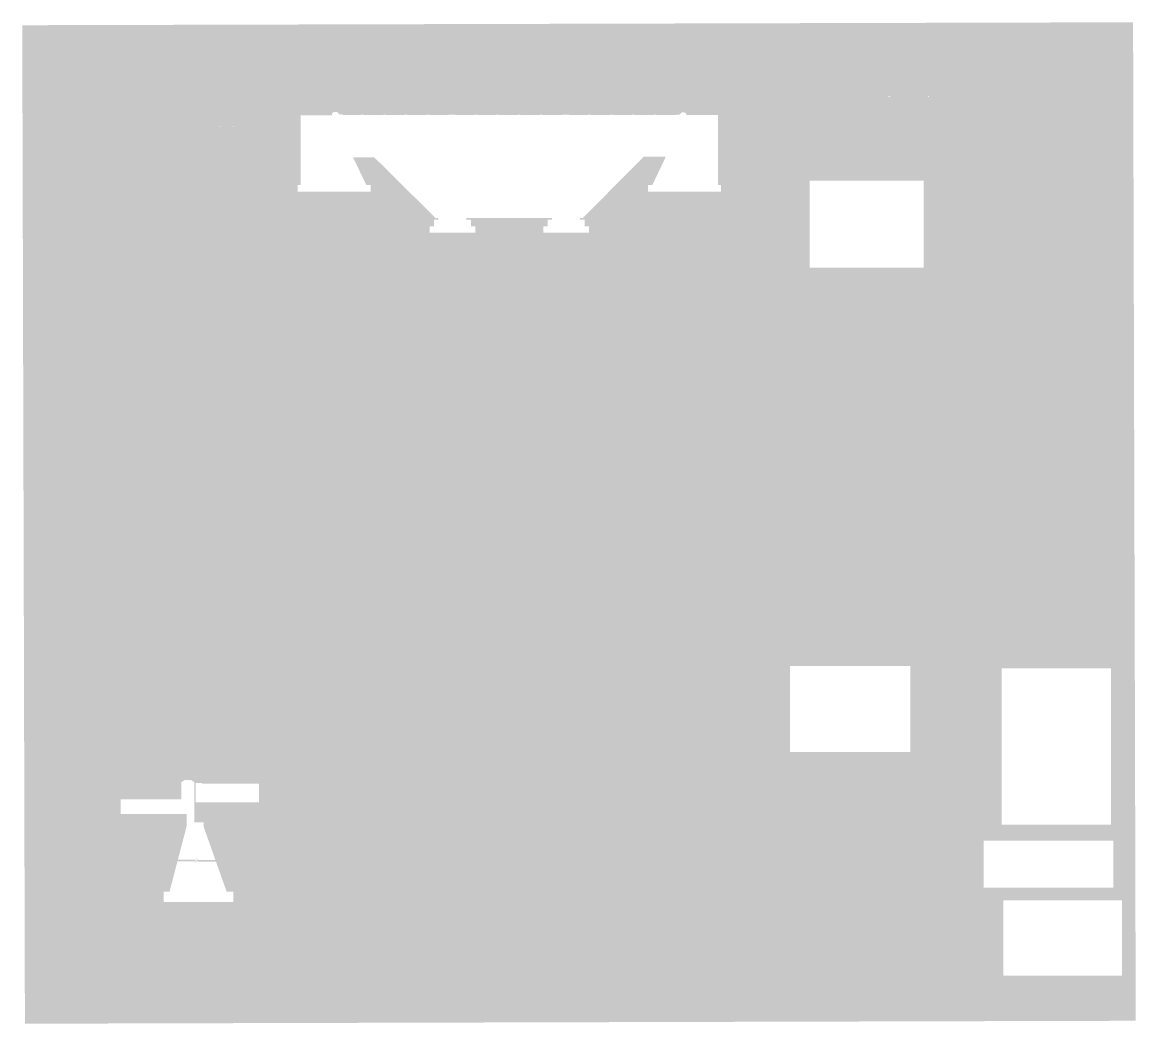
# Model space of a CAD drawing. Header units: millimetres. Extents: x 5124 to 7169762, y 2311 to 29176542.
# Drawn here: x 5124 to 107255, y 2311 to 94108 of the extents above.
import ezdxf

# ---------------------------------------------------------------- set-up
doc = ezdxf.new("R2010")
doc.units = ezdxf.units.MM
doc.header["$MEASUREMENT"] = 0
doc.layers.add('DRAWING', color=7, linetype='Continuous')

msp = doc.modelspace()

# ---------------------------------------------------------------- hatches: boundary and pattern name
at = {"layer": 'DRAWING'}
h = msp.add_hatch(dxfattribs=at)
h.set_pattern_fill('AR-CONC', color=256, scale=25)
h.set_pattern_definition([(50, (0, 0), (179.31505, -15.68803), [18.75, -206.25]), (355, (0, 0), (-34.68783, 188.04803), [15, -165]), (100.45144, (14.94, -1.3), (144.62721, 172.36), [15.93505, -175.28553]), (46.1842, (0, 50), (266.81033, -41.37982), [28.125, -309.375]), (96.63564, (22.23, 46.55), (233.6655, 243.52965), [23.9026, -262.92844]), (351.18416, (0, 50), (233.6655, 243.52965), [22.5, -247.5]), (21, (25, 37.5), (149.22676, -100.65472), [18.75, -206.25]), (326, (25, 37.5), (60.82883, 181.2875), [15, -165]), (71.45144, (37.44, 29.11), (210.0556, 80.63279), [15.93505, -175.28553]), (37.5, (0, 0), (3.039964, 83.223463), [0, -163, 0, -167.5, 0, -165.625]), (7.5, (0, 0), (65.767384, 98.60293), [0, -95.5, 0, -159.25, 0, -63.125]), (327.5, (-55.75, 0), (133.45561, -5.638718), [0, -62.5, 0, -195, 0, -258.75]), (317.5, (-80.75, 0), (145.79654, 25.02625), [0, -81.25, 0, -129.5, 0, -183.75])])
h.paths.add_polyline_path([(107012, 94108), (5124, 93837), (5367, 2311), (107255, 2582)])
h.paths.add_polyline_path([(21020, 22610), (21020, 20786), (21759, 20786), (21754, 20386), (22844, 17309), (21219, 17309), (21150, 17476), (21046, 17188), (20983, 17335), (19395, 17335), (20193, 20386), (20193, 21541), (14149, 21541), (14149, 21736), (14149, 22876), (19702, 22876), (19702, 24439), (20010, 24648), (20604, 24648), (20906, 24450), (20895, 22876), (20916, 21736), (20916, 20786), (21020, 20786), (21020, 24381), (21605, 24381), (21605, 24303), (26838, 24303), (26838, 22610)], flags=16)
h.paths.add_polyline_path([(21150, 17340), (21219, 17173), (22892, 17173), (23871, 14410), (24481, 14410), (24481, 13462), (18092, 13462), (18092, 14410), (18630, 14410), (19359, 17199), (20983, 17199), (21046, 17052)], flags=16)
h.paths.add_polyline_path([(75557, 27218), (75557, 35101), (86583, 35101), (86583, 27218)], flags=16)
h.paths.add_polyline_path([(42496, 74827), (42496, 75415), (42900, 75415), (42900, 76021), (43289, 76021), (43304, 76172), (43064, 76136), (37404, 81736), (35467, 81733), (36670, 79206), (37067, 79206), (37067, 78579), (32762, 78579), (30377, 78586), (30377, 79206), (30647, 79206), (30647, 84591), (24550, 84591), (24506, 84513), (24442, 84591), (23327, 84591), (23283, 84513), (23220, 84591), (30647, 84591), (30647, 84675), (30647, 85572), (33532, 85572), (33532, 85775), (33701, 85877), (34000, 85870), (34149, 85775), (34151, 85660), (34468, 85660), (34468, 85610), (36238, 85610), (36238, 85650), (36423, 85650), (36423, 85610), (38241, 85610), (38241, 85650), (38426, 85650), (38426, 85610), (40211, 85610), (40211, 85650), (40396, 85650), (40396, 85610), (42215, 85610), (42215, 85650), (42400, 85650), (42400, 85610), (44243, 85610), (44243, 85637), (44853, 85637), (44853, 85610), (46606, 85610), (46606, 85650), (46791, 85650), (46791, 85610), (48612, 85610), (48612, 85650), (48797, 85650), (48797, 85610), (50612, 85610), (50612, 85650), (50798, 85650), (50798, 85610), (52623, 85610), (52623, 85650), (52808, 85650), (52808, 85610), (54668, 85610), (54668, 85637), (55278, 85637), (55278, 85610), (57059, 85610), (57059, 85650), (57244, 85650), (57244, 85610), (59064, 85610), (59064, 85650), (59249, 85650), (59249, 85610), (61066, 85610), (61066, 85650), (61251, 85650), (61251, 85610), (63075, 85610), (63075, 85650), (63260, 85650), (63260, 85610), (65107, 85610), (65107, 85637), (65434, 85637), (65434, 85679), (65599, 85840), (65873, 85840), (66045, 85735), (66045, 85598), (68949, 85598), (68949, 84675), (68949, 79206), (69219, 79206), (69219, 78586), (66835, 78586), (66835, 78579), (62529, 78579), (62529, 79206), (62926, 79206), (64153, 81782), (62123, 81782), (56545, 76172), (56280, 76172), (56297, 76021), (56704, 76021), (56704, 75415), (57102, 75415), (57102, 74827), (52924, 74827), (52924, 75415), (53327, 75415), (53327, 76021), (53716, 76021), (53731, 76172), (45853, 76172), (45870, 76021), (46277, 76021), (46277, 75415), (46675, 75415), (46675, 74827)], flags=16)
h.paths.add_polyline_path([(44059, 76172), (44059, 77141), (40319, 80858), (44059, 80858), (44059, 83424), (44059, 83696), (34665, 83696), (34665, 83532), (34505, 83696), (33657, 83696), (33663, 83417), (33663, 82518), (31506, 84675), (34162, 84675), (44532, 84675), (44532, 84894), (54962, 84894), (54962, 84675), (65434, 84675), (68039, 84675), (65933, 82563), (65933, 83417), (65940, 83696), (65067, 83696), (64932, 83560), (64932, 83696), (57004, 83696), (55473, 83696), (55473, 83424), (55473, 80858), (59223, 80858), (56436, 78042), (55473, 77106), (55473, 76172), (54486, 76172), (54486, 80858), (45046, 80858), (45046, 76160), (45033, 76172)], flags=0)
h.paths.add_polyline_path([(93301, 19084), (105212, 19084), (105212, 14775), (93301, 14775)], flags=16)
h.paths.add_polyline_path([(97523, 17093), (97523, 17936), (103815, 17946), (103818, 17099)], flags=0)
h.paths.add_polyline_path([(94971, 34879), (104993, 34879), (104993, 20545), (94971, 20545)], flags=16)
h.paths.add_polyline_path([(96480, 33227), (101795, 33233), (101818, 21277), (96514, 21271)], flags=0)
h.paths.add_polyline_path([(95100, 13607), (105981, 13607), (105981, 6724), (95100, 6724)], flags=16)
h.paths.add_polyline_path([(103877, 8708), (103877, 8307), (97633, 8296), (97633, 8696)], flags=0)
h.paths.add_polyline_path([(77348, 71609), (77348, 79604), (87809, 79604), (87809, 71609)], flags=16)
h.paths.add_polyline_path([(77790, 76360), (80915, 77018), (80922, 77098), (77808, 76648), (80940, 77294), (82137, 77274), (86415, 77892), (83815, 77245), (86375, 77622), (83816, 77009), (82241, 77014)], flags=0)
h.paths.add_polyline_path([(85267, 83447), (85267, 87345), (84712, 87345), (84647, 87224), (84570, 87345), (85267, 87345), (85267, 83447), (86157, 83447), (86248, 83174), (86369, 83608), (86500, 83386), (87319, 83386), (87319, 87365), (88297, 87365), (88232, 87244), (88155, 87365), (87319, 87365), (87319, 83386), (86500, 83386), (86369, 83608), (86248, 83174), (86157, 83447)], flags=16)
h.paths.add_polyline_path([(20899, 22626), (14149, 22626), (14149, 21736), (20193, 21736), (20916, 21736)], flags=0)

doc.saveas('drawing.dxf')
